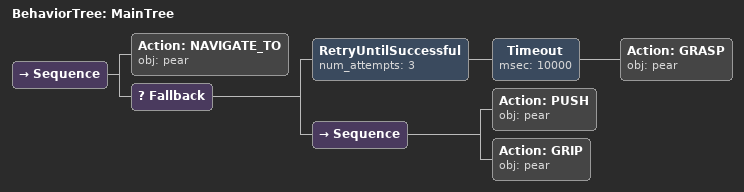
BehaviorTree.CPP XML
<root main_tree_to_execute="MainTree">
  <BehaviorTree ID="MainTree">
    <Sequence>
      <!-- Navigate to pear -->
      <Action ID="NAVIGATE_TO" obj="pear" />
      <!-- Fallback: if GRASP pear fails, try alternative to reposition -->
      <Fallback>
        <!-- Retry GRASP pear up to 3 attempts -->
        <RetryUntilSuccessful num_attempts="3">
          <!-- Timeout: GRASP pear within 10s -->
          <Timeout msec="10000">
            <!-- Grasp pear -->
            <Action ID="GRASP" obj="pear" />
          </Timeout>
        </RetryUntilSuccessful>
        <Sequence>
          <!-- Push pear forward toward front edge of table -->
          <Action ID="PUSH" obj="pear" />
          <!-- Grasp pear -->
          <Action ID="GRIP" obj="pear" />
        </Sequence>
      </Fallback>
    </Sequence>
  </BehaviorTree>
</root>
